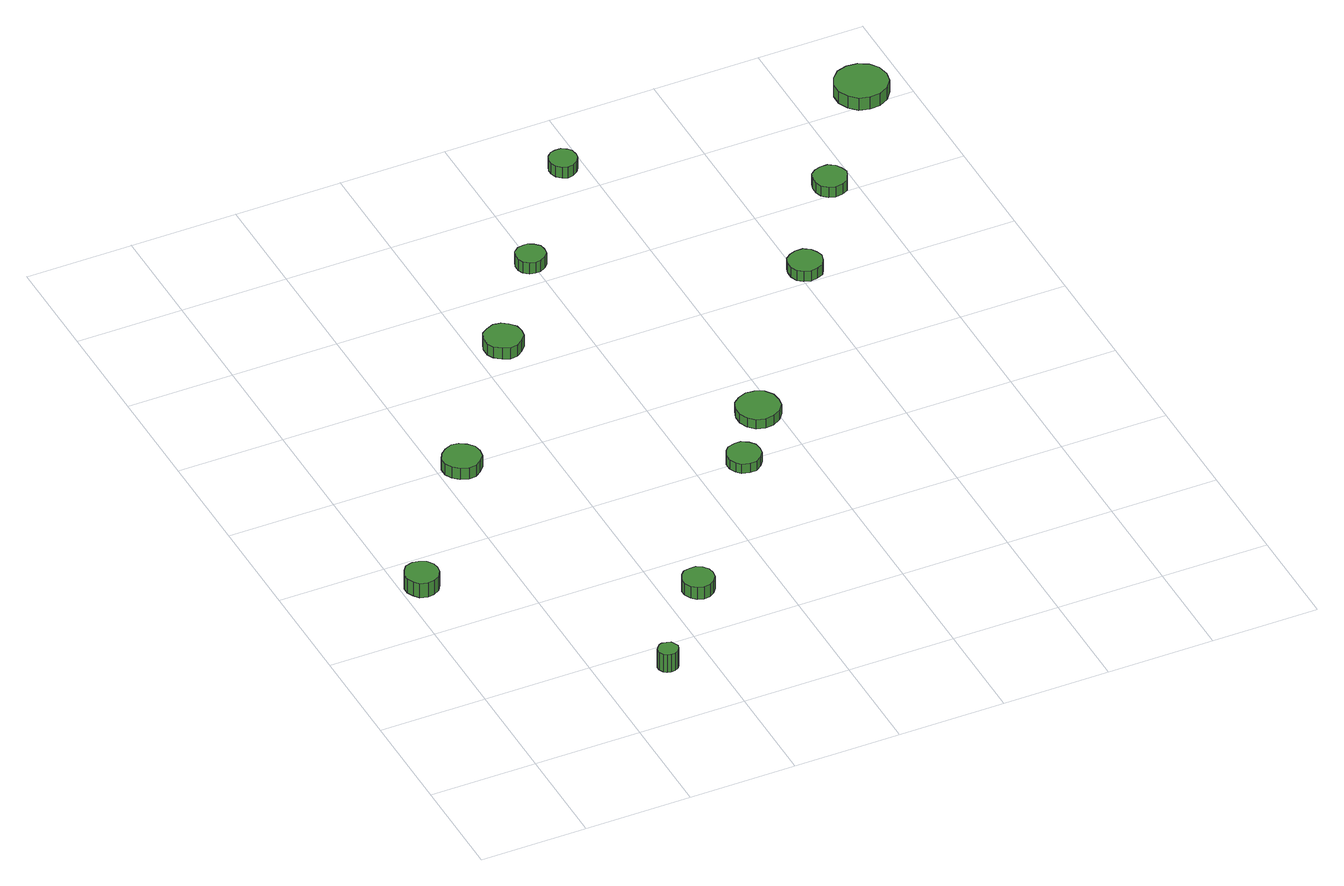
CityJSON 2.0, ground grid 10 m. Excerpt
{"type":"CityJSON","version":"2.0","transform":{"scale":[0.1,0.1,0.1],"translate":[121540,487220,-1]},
"CityObjects":{
"tree1":{"type":"SolitaryVegetationObject","attributes":{"function":"something"},"geometry":[{"type":"MultiSurface","lod":"1","boundaries":[[[0,1,2,3,4,5,6,7,8,9,10,11,12,13,14]],[[15,16,17,18,19,20,21,22,23,24,25,26,27,28,29]],[[0,29,28,1]],[[1,28,27,2]],[[2,27,26,3]],[[3,26,25,4]],[[4,25,24,5]],[[5,24,23,6]],[[6,23,22,7]],[[7,22,21,8]],[[8,21,20,9]],[[9,20,19,10]],[[10,19,18,11]],[[11,18,17,12]],[[12,17,16,13]],[[13,16,15,14]],[[14,15,29,0]]]}]},
"tree2":{"type":"SolitaryVegetationObject","attributes":{"function":"something"},"geometry":[{"type":"MultiSurface","lod":"1","boundaries":[[[30,31,32,33,34,35,36,37,38,39,40,41,42,43,44]],[[45,46,47,48,49,50,51,52,53,54,55,56,57,58,59]],[[30,59,58,31]],[[31,58,57,32]],[[32,57,56,33]],[[33,56,55,34]],[[34,55,54,35]],[[35,54,53,36]],[[36,53,52,37]],[[37,52,51,38]],[[38,51,50,39]],[[39,50,49,40]],[[40,49,48,41]],[[41,48,47,42]],[[42,47,46,43]],[[43,46,45,44]],[[44,45,59,30]]]}]},
"tree3":{"type":"SolitaryVegetationObject","attributes":{"function":"something"},"geometry":[{"type":"MultiSurface","lod":"1","boundaries":[[[60,61,62,63,64,65,66,67,68,69,70,71,72,73,74]],[[75,76,77,78,79,80,81,82,83,84,85,86,87,88,89]],[[60,89,88,61]],[[61,88,87,62]],[[62,87,86,63]],[[63,86,85,64]],[[64,85,84,65]],[[65,84,83,66]],[[66,83,82,67]],[[67,82,81,68]],[[68,81,80,69]],[[69,80,79,70]],[[70,79,78,71]],[[71,78,77,72]],[[72,77,76,73]],[[73,76,75,74]],[[74,75,89,60]]]}]},
"tree4":{"type":"SolitaryVegetationObject","attributes":{"function":"something"},"geometry":[{"type":"MultiSurface","lod":"1","boundaries":[[[90,91,92,93,94,95,96,97,98,99,100,101,102,103,104]],[[105,106,107,108,109,110,111,112,113,114,115,116,117,118,119]],[[90,119,118,91]],[[91,118,117,92]],[[92,117,116,93]],[[93,116,115,94]],[[94,115,114,95]],[[95,114,113,96]],[[96,113,112,97]],[[97,112,111,98]],[[98,111,110,99]],[[99,110,109,100]],[[100,109,108,101]],[[101,108,107,102]],[[102,107,106,103]],[[103,106,105,104]],[[104,105,119,90]]]}]},
"tree5":{"type":"SolitaryVegetationObject","attributes":{"function":"something"},"geometry":[{"type":"MultiSurface","lod":"1","boundaries":[[[120,121,122,123,124,125,126,127,128,129,130,131,132,133,134]],[[135,136,137,138,139,140,141,142,143,144,145,146,147,148,149]],[[120,149,148,121]],[[121,148,147,122]],[[122,147,146,123]],[[123,146,145,124]],[[124,145,144,125]],[[125,144,143,126]],[[126,143,142,127]],[[127,142,141,128]],[[128,141,140,129]],[[129,140,139,130]],[[130,139,138,131]],[[131,138,137,132]],[[132,137,136,133]],[[133,136,135,134]],[[134,135,149,120]]]}]},
"tree6":{"type":"SolitaryVegetationObject","attributes":{"function":"something"},"geometry":[{"type":"MultiSurface","lod":"1","boundaries":[[[150,151,152,153,154,155,156,157,158,159,160,161,162,163,164]],[[165,166,167,168,169,170,171,172,173,174,175,176,177,178,179]],[[150,179,178,151]],[[151,178,177,152]],[[152,177,176,153]],[[153,176,175,154]],[[154,175,174,155]],[[155,174,173,156]],[[156,173,172,157]],[[157,172,171,158]],[[158,171,170,159]],[[159,170,169,160]],[[160,169,168,161]],[[161,168,167,162]],[[162,167,166,163]],[[163,166,165,164]],[[164,165,179,150]]]}]},
"tree7":{"type":"SolitaryVegetationObject","attributes":{"function":"something"},"geometry":[{"type":"MultiSurface","lod":"1","boundaries":[[[180,181,182,183,184,185,186,187,188,189,190,191,192,193,194]],[[195,196,197,198,199,200,201,202,203,204,205,206,207,208,209]],[[180,209,208,181]],[[181,208,207,182]],[[182,207,206,183]],[[183,206,205,184]],[[184,205,204,185]],[[185,204,203,186]],[[186,203,202,187]],[[187,202,201,188]],[[188,201,200,189]],[[189,200,199,190]],[[190,199,198,191]],[[191,198,197,192]],[[192,197,196,193]],[[193,196,195,194]],[[194,195,209,180]]]}]},
"tree8":{"type":"SolitaryVegetationObject","attributes":{"function":"something"},"geometry":[{"type":"MultiSurface","lod":"1","boundaries":[[[210,211,212,213,214,215,216,217,218,219,220,221,222,223,224]],[[225,226,227,228,229,230,231,232,233,234,235,236,237,238,239]],[[210,239,238,211]],[[211,238,237,212]],[[212,237,236,213]],[[213,236,235,214]],[[214,235,234,215]],[[215,234,233,216]],[[216,233,232,217]],[[217,232,231,218]],[[218,231,230,219]],[[219,230,229,220]],[[220,229,228,221]],[[221,228,227,222]],[[222,227,226,223]],[[223,226,225,224]],[[224,225,239,210]]]}]},
"tree9":{"type":"SolitaryVegetationObject","attributes":{"function":"something"}},
"tree10":{"type":"SolitaryVegetationObject","attributes":{"function":"something"},"geometry":[{"type":"MultiSurface","lod":"1","boundaries":[[[240,241,242,243,244,245,246,247,248,249,250,251,252,253,254]],[[255,256,257,258,259,260,261,262,263,264,265,266,267,268,269]],[[240,269,268,241]],[[241,268,267,242]],[[242,267,266,243]],[[243,266,265,244]],[[244,265,264,245]],[[245,264,263,246]],[[246,263,262,247]],[[247,262,261,248]],[[248,261,260,249]],[[249,260,259,250]],[[250,259,258,251]],[[251,258,257,252]],[[252,257,256,253]],[[253,256,255,254]],[[254,255,269,240]]]}]},
"tree11":{"type":"SolitaryVegetationObject","attributes":{"function":"something"},"geometry":[{"type":"MultiSurface","lod":"1","boundaries":[[[270,271,272,273,274,275,276,277,278,279,280,281,282,283,284]],[[285,286,287,288,289,290,291,292,293,294,295,296,297,298,299]],[[270,299,298,271]],[[271,298,297,272]],[[272,297,296,273]],[[273,296,295,274]],[[274,295,294,275]],[[275,294,293,276]],[[276,293,292,277]],[[277,292,291,278]],[[278,291,290,279]],[[279,290,289,280]],[[280,289,288,281]],[[281,288,287,282]],[[282,287,286,283]],[[283,286,285,284]],[[284,285,299,270]]]}]},
"tree12":{"type":"SolitaryVegetationObject","attributes":{"function":"something"},"geometry":[{"type":"MultiSurface","lod":"1","boundaries":[[[300,301,302,303,304,305,306,307,308,309,310,311,312,313,314]],[[315,316,317,318,319,320,321,322,323,324,325,326,327,328,329]],[[300,329,328,301]],[[301,328,327,302]],[[302,327,326,303]],[[303,326,325,304]],[[304,325,324,305]],[[305,324,323,306]],[[306,323,322,307]],[[307,322,321,308]],[[308,321,320,309]],[[309,320,319,310]],[[310,319,318,311]],[[311,318,317,312]],[[312,317,316,313]],[[313,316,315,314]],[[314,315,329,300]]]}]},
"tree13":{"type":"SolitaryVegetationObject","attributes":{"function":"something"},"geometry":[{"type":"MultiSurface","lod":"1","boundaries":[[[330,331,332,333,334,335,336,337,338,339,340,341,342,343,344]],[[345,346,347,348,349,350,351,352,353,354,355,356,357,358,359]],[[330,359,358,331]],[[331,358,357,332]],[[332,357,356,333]],[[333,356,355,334]],[[334,355,354,335]],[[335,354,353,336]],[[336,353,352,337]],[[337,352,351,338]],[[338,351,350,339]],[[339,350,349,340]],[[340,349,348,341]],[[341,348,347,342]],[[342,347,346,343]],[[343,346,345,344]],[[344,345,359,330]]]}]},
"tree14":{"type":"SolitaryVegetationObject","attributes":{"function":"something"}},
"tree15":{"type":"SolitaryVegetationObject","attributes":{"function":"something"}},
"tree16":{"type":"SolitaryVegetationObject","attributes":{"function":"something"}}
},
"vertices":[
[35,265,21],[34,271,21],[30,277,21],[24,280,21],[18,281,21],[11,279,21],[7,274,21],[4,268,21],[4,262,21],[7,256,21],[11,251,21],[18,249,21],[24,250,21],[30,253,21],[34,259,21],[34,259,6],[30,253,6],[24,250,6],[18,249,6],[11,251,6],[7,256,6],[4,262,6],[4,268,6],[7,274,6],[11,279,6],[18,281,6],[24,280,6],[30,277,6],[34,271,6],[35,265,6],
[172,73,25],[171,76,25],[169,80,25],[165,81,25],[161,82,25],[158,81,25],[155,78,25],[153,75,25],[153,71,25],[155,67,25],[158,65,25],[161,64,25],[165,64,25],[169,66,25],[171,69,25],[171,69,6],[169,66,6],[165,64,6],[161,64,6],[158,65,6],[155,67,6],[153,71,6],[153,75,6],[155,78,6],[158,81,6],[161,82,6],[165,81,6],[169,80,6],[171,76,6],[172,73,6],
[140,399,18],[139,406,18],[134,412,18],[128,416,18],[121,417,18],[114,414,18],[108,409,18],[105,403,18],[105,395,18],[108,389,18],[114,384,18],[121,381,18],[128,382,18],[134,386,18],[139,392,18],[139,392,6],[134,386,6],[128,382,6],[121,381,6],[114,384,6],[108,389,6],[105,395,6],[105,403,6],[108,409,6],[114,414,6],[121,417,6],[128,416,6],[134,412,6],[139,406,6],[140,399,6],
[247,158,19],[246,164,19],[242,169,19],[237,172,19],[231,172,19],[225,171,19],[221,167,19],[218,161,19],[218,155,19],[221,149,19],[225,145,19],[231,143,19],[237,144,19],[242,147,19],[246,152,19],[246,152,6],[242,147,6],[237,144,6],[231,143,6],[225,145,6],[221,149,6],[218,155,6],[218,161,6],[221,167,6],[225,171,6],[231,172,6],[237,172,6],[242,169,6],[246,164,6],[247,158,6],
[245,534,18],[244,541,18],[239,547,18],[233,551,18],[226,552,18],[219,549,18],[213,545,18],[210,538,18],[210,530,18],[213,524,18],[219,519,18],[226,516,18],[233,517,18],[239,521,18],[244,527,18],[244,527,6],[239,521,6],[233,517,6],[226,516,6],[219,519,6],[213,524,6],[210,530,6],[210,538,6],[213,545,6],[219,549,6],[226,552,6],[233,551,6],[239,547,6],[244,541,6],[245,534,6],
[360,300,16],[359,306,16],[355,311,16],[349,315,16],[343,315,16],[336,313,16],[332,309,16],[329,303,16],[329,296,16],[332,290,16],[336,286,16],[343,284,16],[349,284,16],[355,288,16],[359,293,16],[359,293,6],[355,288,6],[349,284,6],[343,284,6],[336,286,6],[332,290,6],[329,296,6],[329,303,6],[332,309,6],[336,313,6],[343,315,6],[349,315,6],[355,311,6],[359,306,6],[360,300,6],
[312,627,18],[311,633,18],[307,637,18],[302,640,18],[297,640,18],[292,639,18],[287,635,18],[285,630,18],[285,624,18],[287,619,18],[292,615,18],[297,614,18],[302,614,18],[307,617,18],[311,621,18],[311,621,6],[307,617,6],[302,614,6],[297,614,6],[292,615,6],[287,619,6],[285,624,6],[285,630,6],[287,635,6],[292,639,6],[297,640,6],[302,640,6],[307,637,6],[311,633,6],[312,627,6],
[404,354,16],[403,362,16],[398,369,16],[390,373,16],[382,374,16],[374,371,16],[368,366,16],[365,358,16],[365,350,16],[368,342,16],[374,336,16],[382,334,16],[390,335,16],[398,339,16],[403,346,16],[403,346,6],[398,339,6],[390,335,6],[382,334,6],[374,336,6],[368,342,6],[365,350,6],[365,358,6],[368,366,6],[374,371,6],[382,374,6],[390,373,6],[398,369,6],[403,362,6],[404,354,6],
[394,734,18],[393,740,18],[390,744,18],[385,747,18],[380,747,18],[375,746,18],[371,742,18],[369,737,18],[369,732,18],[371,727,18],[375,723,18],[380,721,18],[385,722,18],[390,725,18],[393,729,18],[393,729,6],[390,725,6],[385,722,6],[380,721,6],[375,723,6],[371,727,6],[369,732,6],[369,737,6],[371,742,6],[375,746,6],[380,747,6],[385,747,6],[390,744,6],[393,740,6],[394,734,6],
[524,517,17],[522,523,17],[519,528,17],[513,532,17],[506,532,17],[500,530,17],[495,526,17],[493,520,17],[493,513,17],[495,507,17],[500,503,17],[506,501,17],[513,502,17],[519,505,17],[522,510,17],[522,510,6],[519,505,6],[513,502,6],[506,501,6],[500,503,6],[495,507,6],[493,513,6],[493,520,6],[495,526,6],[500,530,6],[506,532,6],[513,532,6],[519,528,6],[522,523,6],[524,517,6],
[594,613,17],[592,619,17],[589,624,17],[583,628,17],[576,628,17],[570,626,17],[565,622,17],[563,616,17],[563,610,17],[565,604,17],[570,599,17],[576,597,17],[583,598,17],[589,601,17],[592,607,17],[592,607,6],[589,601,6],[583,598,6],[576,597,6],[570,599,6],[565,604,6],[563,610,6],[563,616,6],[565,622,6],[570,626,6],[576,628,6],[583,628,6],[589,624,6],[592,619,6],[594,613,6],
[683,718,19],[681,728,19],[675,736,19],[666,741,19],[656,742,19],[646,739,19],[639,732,19],[635,723,19],[635,713,19],[639,704,19],[646,697,19],[656,694,19],[666,695,19],[675,700,19],[681,708,19],[681,708,6],[675,700,6],[666,695,6],[656,694,6],[646,697,6],[639,704,6],[635,713,6],[635,723,6],[639,732,6],[646,739,6],[656,742,6],[666,741,6],[675,736,6],[681,728,6],[683,718,6]
]}
